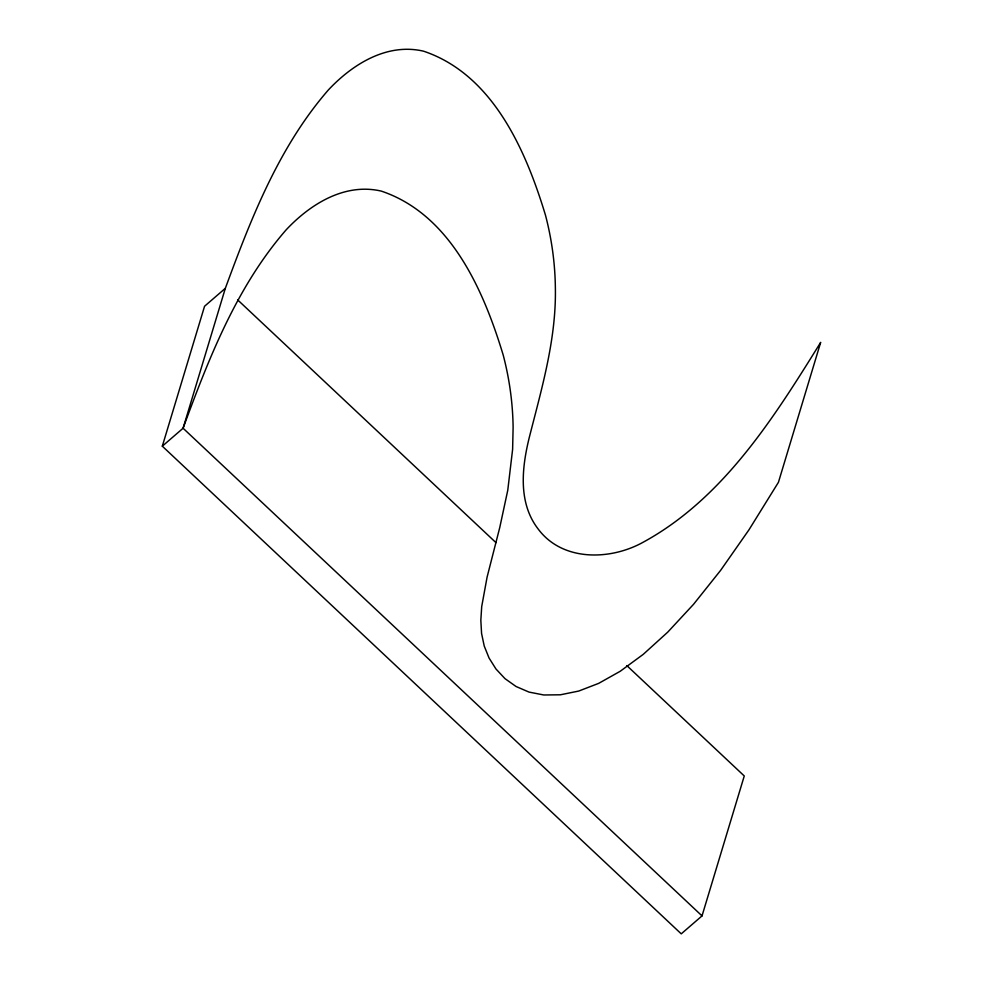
<?xml version="1.0" encoding="UTF-8"?>
<svg xmlns="http://www.w3.org/2000/svg" width="983" height="983" viewBox="0 0 983 983"><rect width="100%" height="100%" fill="white"/><g stroke="black" fill="none" stroke-linecap="round" stroke-linejoin="round"><path stroke-width="1.47" d="M162.318 446.184L204.562 306.254L225.34 288.302C251.095 218.361 278.865 146.86 328.408 89.908C352.528 64.19 387.007 42.638 423.587 51.19C492.888 74.511 525.856 150.399 545.479 215.191A361.609 320.163 16.8 0 1 555.358 287.429C556.452 338.644 541.817 388.088 529.346 437.214C521.862 467.404 517.857 502.829 538.229 529.1C562.043 561.01 608.305 560.457 640.916 543.439C722.308 500.077 773.437 418.463 820.682 342.367L778.438 482.297L748.972 529.812L720.637 570.337L693.531 604.324L667.703 632.18L643.238 654.359L620.212 671.278L598.672 683.369L578.717 691.061L560.396 694.797L543.796 694.981L528.989 692.081L516.038 686.49L505.016 678.663L495.985 669.018L489.043 657.996L484.226 646.028L481.572 633.445L480.834 620.31L481.707 606.572L487.089 577.132L499.769 527.478L507.769 490.234L512.622 449.305L513.114 427.359A361.609 320.163 16.8 0 0 503.222 355.121C483.611 290.329 450.644 214.441 381.343 191.12C344.75 182.555 310.284 204.108 286.164 229.825C236.62 286.778 208.851 358.291 183.084 428.232L162.318 446.184L681.244 933.85L702.022 915.898L744.266 775.968L626.835 665.614M225.34 288.302L183.084 428.232L702.022 915.898M237.64 299.864L495.985 542.653"/></g></svg>
